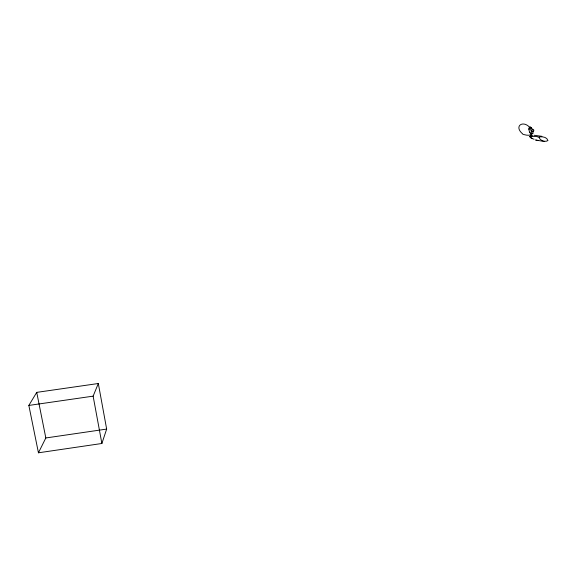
<?xml version="1.0" encoding="UTF-8"?>
<svg xmlns="http://www.w3.org/2000/svg" width="577" height="577" viewBox="0 0 577 577"><rect width="100%" height="100%" fill="white"/><g stroke="black" fill="none" stroke-linecap="round" stroke-linejoin="round"><path stroke-width="0.87" d="M530.4 127.084L529.773 126.998C528.092 128.887 529.246 132.421 531.064 133.914M539.106 137.413C539.827 140.564 545.359 142.476 547.948 140.579C546.909 136.533 541.103 136.403 538.11 137.153C538.384 135.876 524.731 136.763 532.686 135.718M530.472 135.927C528.561 136.763 531.417 138.509 532.484 138.595M529.044 128.382L529.145 127.878M101.884 443.489L106.658 429.079L98.321 383.51L36.726 392.367L28.85 405.429L38.443 452.801L101.884 443.489L93.128 396.147L98.321 383.51M532.153 133.532C530.155 136.446 525.51 135.032 522.856 134.232M38.443 452.801L45.828 437.965L36.726 392.367M529.506 127.164C522.805 119.994 513.689 126.212 522.546 133.821M529.794 136.388L532.239 138.639M45.828 437.965L106.658 429.079M28.85 405.429L93.128 396.147M531.677 133.987L531.042 133.929M530.862 135.869L531.309 135.869M534.028 135.263L541.911 136.331M544.198 141.516L535.362 139.959M534.122 139.216L532.852 138.884M538.391 140.644L536.098 140.146M530.4 127.07L531.41 128.13L531.071 127.676M529.758 132.306L530.061 132.861M532.917 130.654C533.804 141.098 527.515 122.014 532.643 129.558M529.001 128.981L529.037 129.63M532.896 131.513A1.111 1.039 -59.5 0 0 533.588 129.71A1.111 1.039 -59.5 0 0 531.77 130.092A1.111 1.039 -59.5 0 0 532.896 131.513"/></g></svg>
